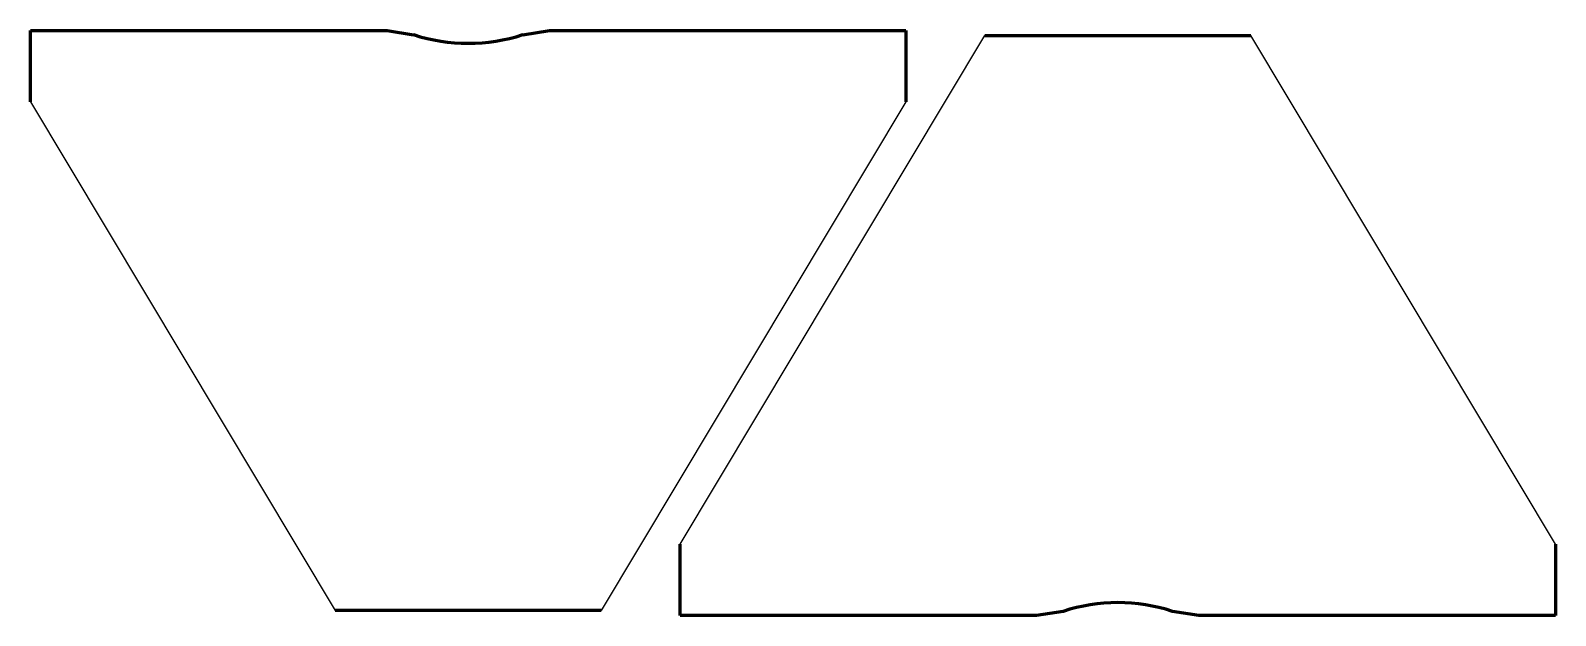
# Model space of a CAD drawing. Header units: millimetres. Extents: x -573 to -175, y -291 to -138.
import ezdxf

# ---------------------------------------------------------------- set-up
doc = ezdxf.new("R2010")
doc.units = ezdxf.units.MM
doc.linetypes.add('K5LT_BASIC', pattern=[0])

msp = doc.modelspace()

# ---------------------------------------------------------------- linework, layer by layer
at = {"color": 5, "linetype": 'K5LT_BASIC', "lineweight": 60, "true_color": 0x0000ff}
for p, q in [((-572.55, -157.05), (-572.55, -138.47)), ((-572.55, -138.47), (-479.63, -138.47)), ((-479.63, -138.47), (-472.71, -139.55)), ((-444.25, -139.55), (-437.33, -138.47)), ((-437.33, -138.47), (-344.41, -138.47)), ((-344.41, -138.47), (-344.41, -157.05)), ((-323.88, -139.78), (-254.57, -139.78)), ((-403.29, -290.78), (-403.29, -272.19)), ((-175.15, -272.19), (-175.15, -290.78)), ((-423.83, -289.47), (-493.13, -289.47)), ((-303.46, -289.7), (-310.37, -290.78)), ((-268.08, -290.78), (-274.99, -289.7)), ((-310.37, -290.78), (-403.29, -290.78)), ((-175.15, -290.78), (-268.08, -290.78))]:
    msp.add_line(p, q, dxfattribs=at)
for p, q in [((-403.29, -272.19), (-323.88, -139.78)), ((-175.15, -272.19), (-254.57, -139.78)), ((-572.55, -157.05), (-493.13, -289.47)), ((-344.41, -157.05), (-423.83, -289.47))]:
    msp.add_line(p, q)
for centre, start, end in [((-458.48, -95.8), 251.9753, 288.0247), ((-289.22, -333.44), 71.9753, 108.0247)]:
    msp.add_arc(centre, 46, start, end, dxfattribs=at)

doc.saveas('drawing.dxf')
